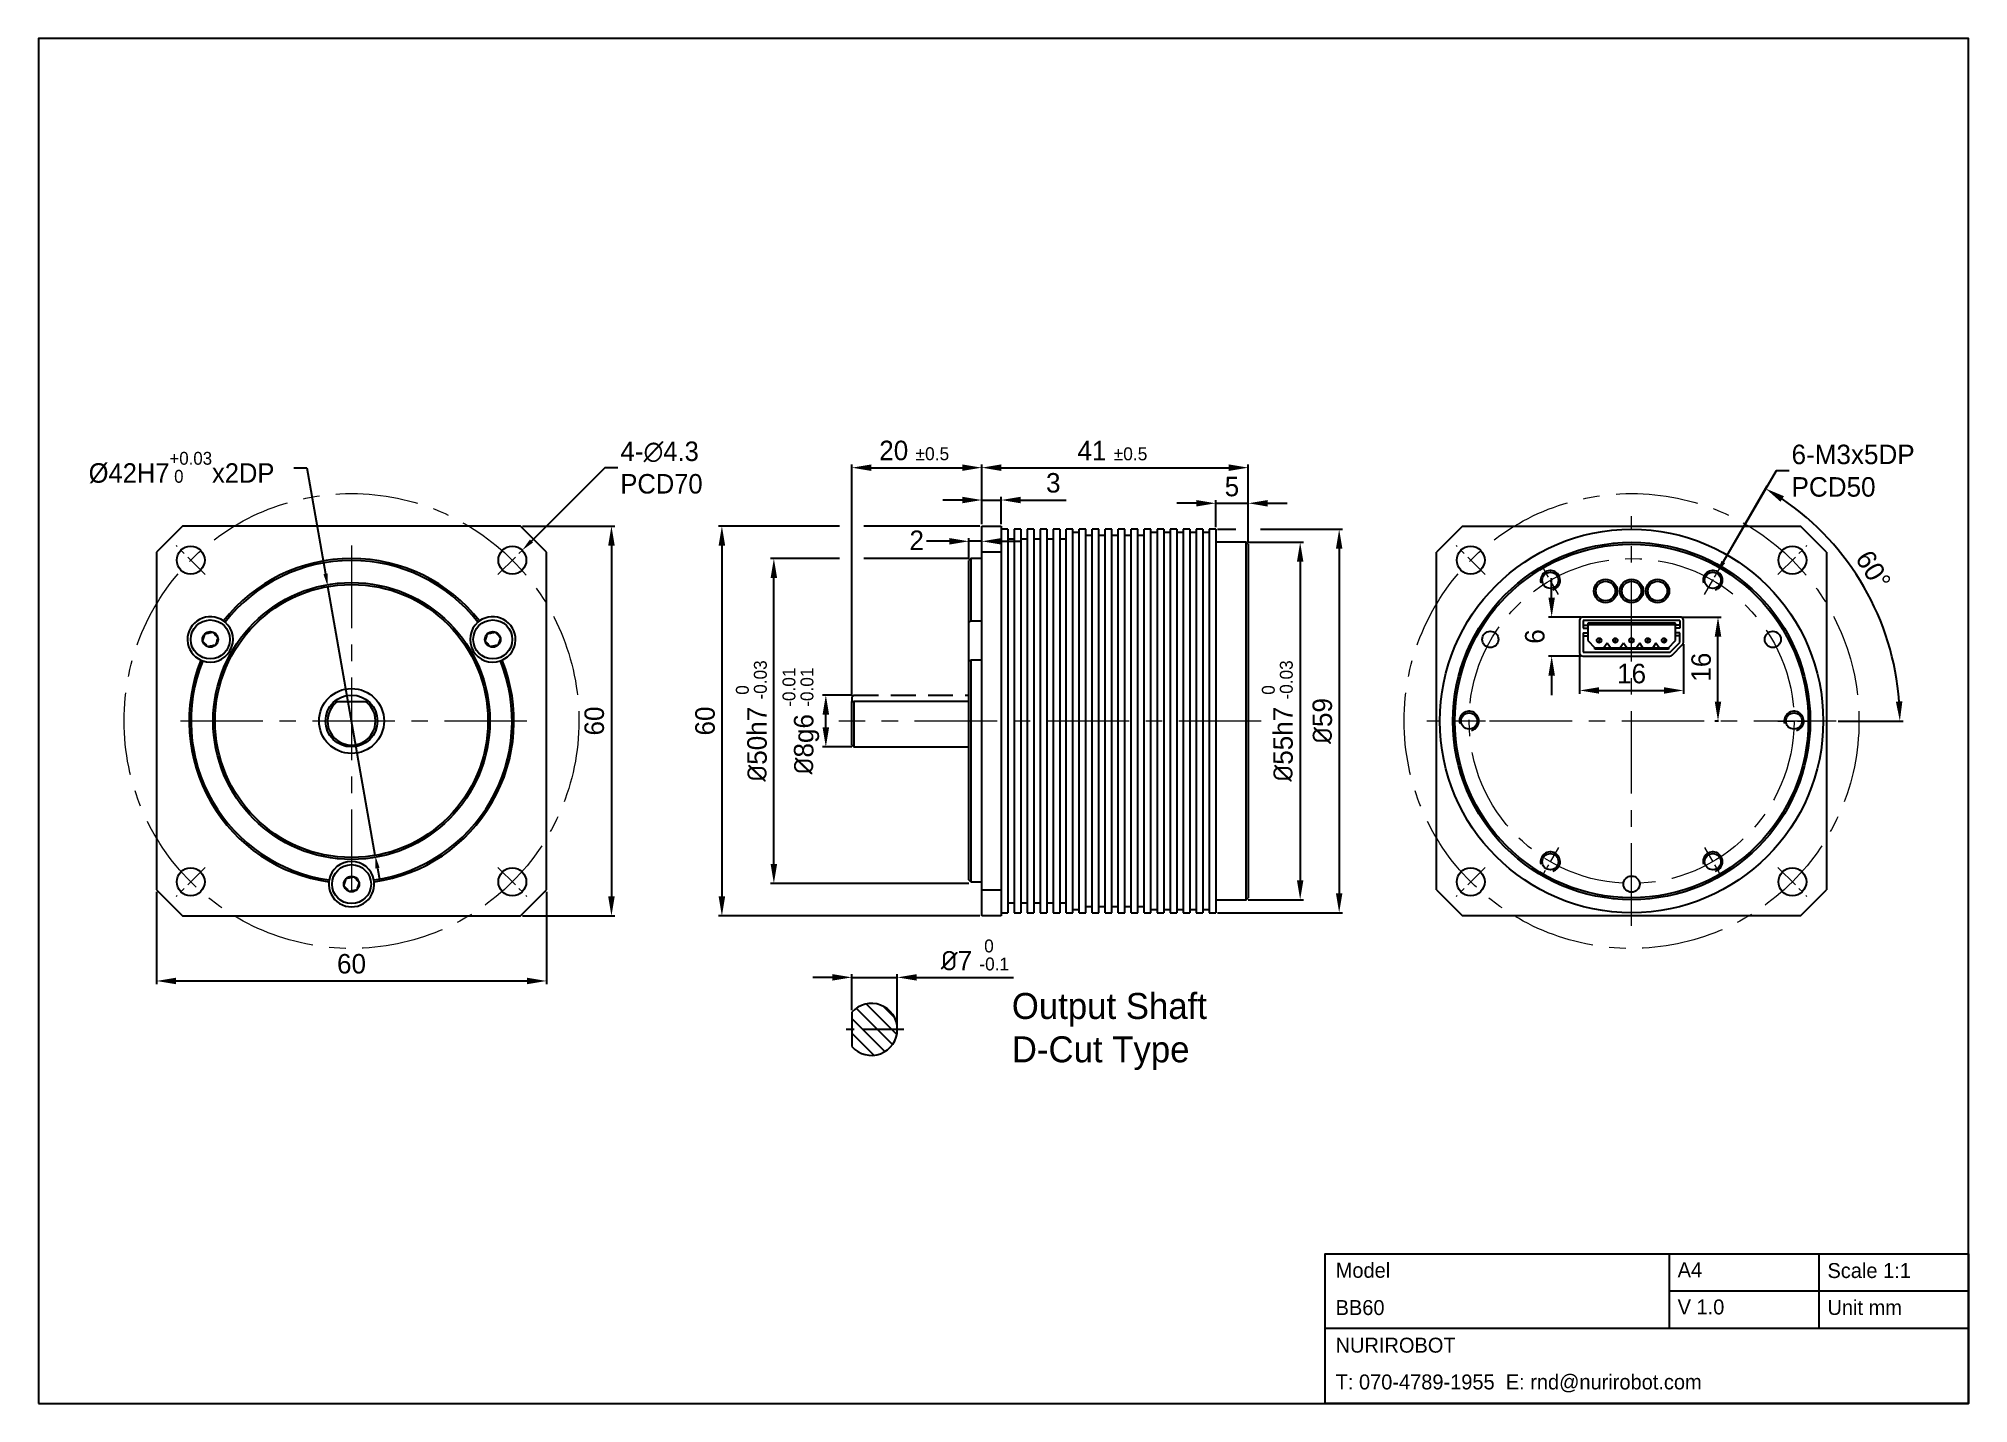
# Model space of a CAD drawing. Header units: millimetres. Extents: x 0 to 297, y 0 to 210.
import ezdxf

# ---------------------------------------------------------------- set-up
doc = ezdxf.new("R2010")
doc.units = ezdxf.units.MM
doc.header["$PDSIZE"] = -1
doc.linetypes.add('CENTERX2', pattern=[20.32, 12.7, -2.54, 2.54, -2.54])
doc.linetypes.add('HIDDEN', pattern=[1.905, 1.27, -0.635])
for name, color, linetype in [('은선', 2, 'HIDDEN'), ('중심선', 1, 'CENTERX2'), ('치수선', 3, 'Continuous')]:
    doc.layers.add(name, color=color, linetype=linetype)
doc.styles.add('누리로봇 문자스타일_20230829', font='GOTHIC.TTF')
doc.dimstyles.new('A4기본 치수스타일', dxfattribs={"dimtxt": 3, "dimasz": 3, "dimexe": 0.5, "dimexo": 0.3, "dimgap": 1, "dimtad": 1, "dimtoh": 1, "dimdec": 1, "dimzin": 12, "dimdsep": 46, "dimtxsty": '누리로봇 문자스타일_20230829', "dimcen": 0.09, "dimclrd": 3, "dimclre": 3, "dimclrt": 3, "dimadec": 0, "dimazin": 3, "dimtm": 1e-09, "dimtfac": 1, "dimtdec": 1, "dimtofl": 0, "dimtmove": 0, "dimatfit": 3, "dimfxl": 1, "dimfrac": 2, "dimarcsym": 0})
doc.dimstyles.new('A4지시선 치수스타일', dxfattribs={"dimtxt": 3, "dimasz": 3, "dimexe": 0.5, "dimexo": 0.3, "dimgap": 0.396875, "dimtad": 0, "dimtih": 1, "dimtoh": 1, "dimdec": 1, "dimzin": 12, "dimdsep": 46, "dimtxsty": '누리로봇 문자스타일_20230829', "dimcen": 0.09, "dimclrd": 3, "dimclre": 3, "dimclrt": 3, "dimadec": 0, "dimazin": 3, "dimtm": 1e-09, "dimtfac": 1, "dimtdec": 1, "dimtofl": 0, "dimtmove": 0, "dimatfit": 3, "dimfxl": 1, "dimfrac": 2, "dimarcsym": 0})

# ---------------------------------------------------------------- blocks, each defined once
blk = doc.blocks.new('_D_4')
at = {"layer": 'Defpoints', "color": 0}
for p in [(186.16, 143.98), (145.16, 135), (186.16, 132.2)]:
    blk.add_point(p, dxfattribs=at)
at = {"layer": '치수선', "color": 3, "lineweight": -2}
for p, q in [((145.16, 135.3), (145.16, 144.48)), ((148.16, 143.98), (183.16, 143.98)), ((186.16, 132.5), (186.16, 144.48))]:
    blk.add_line(p, q, dxfattribs=at)
at = {"layer": '치수선', "color": 3}
for points in [[(148.16, 144.48), (148.16, 143.48), (145.16, 143.98)], [(183.16, 144.48), (183.16, 143.48), (186.16, 143.98)]]:
    blk.add_solid(points, dxfattribs=at)
at = {"layer": '치수선', "color": 3, "insert": (165.26, 148.11), "char_height": 3, "attachment_point": 2, "style": '누리로봇 문자스타일_20230829'}
blk.add_mtext('41 {\\H0.66667x;%%P0.5}', dxfattribs=at)
blk = doc.blocks.new('_D_5')
at = {"layer": 'Defpoints', "color": 0}
for p in [(186.16, 138.5), (181.16, 134.5), (186.16, 132.2)]:
    blk.add_point(p, dxfattribs=at)
at = {"layer": '치수선', "color": 3, "lineweight": -2}
for p, q in [((178.16, 138.5), (175.16, 138.5)), ((181.16, 134.8), (181.16, 139)), ((181.16, 138.5), (186.16, 138.5)), ((186.16, 132.5), (186.16, 139)), ((189.16, 138.5), (192.16, 138.5))]:
    blk.add_line(p, q, dxfattribs=at)
at = {"layer": '치수선', "color": 3}
for points in [[(178.16, 139), (178.16, 138), (181.16, 138.5)], [(189.16, 139), (189.16, 138), (186.16, 138.5)]]:
    blk.add_solid(points, dxfattribs=at)
at = {"layer": '치수선', "color": 3, "insert": (183.66, 142.58), "char_height": 3, "attachment_point": 2, "style": '누리로봇 문자스타일_20230829'}
blk.add_mtext('5', dxfattribs=at)
blk = doc.blocks.new('_D_6')
at = {"layer": 'Defpoints', "color": 0}
for p in [(148.16, 139), (145.16, 135), (148.16, 135)]:
    blk.add_point(p, dxfattribs=at)
at = {"layer": '치수선', "color": 3, "lineweight": -2}
for p, q in [((142.16, 139), (139.16, 139)), ((145.16, 135.3), (145.16, 139.5)), ((145.16, 139), (148.16, 139)), ((148.16, 135.3), (148.16, 139.5)), ((151.16, 139), (158.17, 139))]:
    blk.add_line(p, q, dxfattribs=at)
at = {"layer": '치수선', "color": 3}
for points in [[(142.16, 139.5), (142.16, 138.5), (145.16, 139)], [(151.16, 139.5), (151.16, 138.5), (148.16, 139)]]:
    blk.add_solid(points, dxfattribs=at)
at = {"layer": '치수선', "color": 3, "insert": (156.16, 143.15), "char_height": 3, "attachment_point": 2, "style": '누리로봇 문자스타일_20230829'}
blk.add_mtext('3', dxfattribs=at)
blk = doc.blocks.new('_D_8')
at = {"layer": 'Defpoints', "color": 0}
for p in [(145.16, 143.98), (145.16, 135), (125.16, 108.7)]:
    blk.add_point(p, dxfattribs=at)
at = {"layer": '치수선', "color": 3, "lineweight": -2}
for p, q in [((125.16, 109), (125.16, 144.48)), ((128.16, 143.98), (142.16, 143.98)), ((145.16, 135.3), (145.16, 144.48))]:
    blk.add_line(p, q, dxfattribs=at)
at = {"layer": '치수선', "color": 3}
for points in [[(128.16, 144.48), (128.16, 143.48), (125.16, 143.98)], [(142.16, 144.48), (142.16, 143.48), (145.16, 143.98)]]:
    blk.add_solid(points, dxfattribs=at)
at = {"layer": '치수선', "color": 3, "insert": (134.76, 148.13), "char_height": 3, "attachment_point": 2, "style": '누리로봇 문자스타일_20230829'}
blk.add_mtext('20 {\\H0.66667x;%%P0.5}', dxfattribs=at)
blk = doc.blocks.new('_D_9')
at = {"layer": 'Defpoints', "color": 0}
for p in [(185.86, 132.5), (185.86, 77.5), (194.16, 77.5)]:
    blk.add_point(p, dxfattribs=at)
at = {"layer": '치수선', "color": 3, "lineweight": -2}
for p, q in [((186.16, 132.5), (194.66, 132.5)), ((194.16, 129.5), (194.16, 80.5)), ((186.16, 77.5), (194.66, 77.5))]:
    blk.add_line(p, q, dxfattribs=at)
at = {"layer": '치수선', "color": 3}
for points in [[(193.66, 129.5), (194.66, 129.5), (194.16, 132.5)], [(193.66, 80.5), (194.66, 80.5), (194.16, 77.5)]]:
    blk.add_solid(points, dxfattribs=at)
at = {"layer": '치수선', "color": 3, "insert": (188.26, 105), "char_height": 3, "attachment_point": 2, "rotation": 90, "style": '누리로봇 문자스타일_20230829'}
blk.add_mtext('{\\fISOCPEUR|b0|i0|c0|p34;%%C}55h7 {\\H0.66x;\\S 0^ -0.03;}', dxfattribs=at)
blk = doc.blocks.new('_D_10')
at = {"layer": 'Defpoints', "color": 0}
for p in [(18.16, 79), (78.16, 79), (78.16, 65)]:
    blk.add_point(p, dxfattribs=at)
at = {"layer": '치수선', "color": 3, "lineweight": -2}
for p, q in [((18.16, 78.7), (18.16, 64.5)), ((78.16, 78.7), (78.16, 64.5)), ((21.16, 65), (75.16, 65))]:
    blk.add_line(p, q, dxfattribs=at)
at = {"layer": '치수선', "color": 3}
for points in [[(21.16, 65.5), (21.16, 64.5), (18.16, 65)], [(75.16, 65.5), (75.16, 64.5), (78.16, 65)]]:
    blk.add_solid(points, dxfattribs=at)
at = {"layer": '치수선', "color": 3, "insert": (48.16, 69.15), "char_height": 3, "attachment_point": 2, "style": '누리로봇 문자스타일_20230829'}
blk.add_mtext('60', dxfattribs=at)
blk = doc.blocks.new('_D_11')
at = {"layer": 'Defpoints', "color": 0}
for p in [(74.16, 135), (74.16, 75), (88.16, 75)]:
    blk.add_point(p, dxfattribs=at)
at = {"layer": '치수선', "color": 3, "lineweight": -2}
for p, q in [((74.46, 135), (88.66, 135)), ((88.16, 132), (88.16, 78)), ((74.46, 75), (88.66, 75))]:
    blk.add_line(p, q, dxfattribs=at)
at = {"layer": '치수선', "color": 3}
for points in [[(87.66, 132), (88.66, 132), (88.16, 135)], [(87.66, 78), (88.66, 78), (88.16, 75)]]:
    blk.add_solid(points, dxfattribs=at)
at = {"layer": '치수선', "color": 3, "insert": (84.01, 105), "char_height": 3, "attachment_point": 2, "rotation": 90, "style": '누리로봇 문자스타일_20230829'}
blk.add_mtext('60', dxfattribs=at)
blk = doc.blocks.new('_D_13')
at = {"color": 3, "linetype": 'Continuous'}
for p, q in [((87.14, 143.98), (75.84, 132.68)), ((89.14, 143.98), (87.14, 143.98))]:
    blk.add_line(p, q, dxfattribs=at)
blk.add_solid([(75.61, 132.92), (76.08, 132.45), (74.43, 131.27)], dxfattribs=at)
at = {"layer": 'Defpoints', "color": 0, "linetype": 'Continuous'}
for p in [(74.43, 131.27), (71.39, 128.23)]:
    blk.add_point(p, dxfattribs=at)
at = {"color": 3, "linetype": 'Continuous', "insert": (89.54, 143.98), "char_height": 3, "attachment_point": 4, "style": '누리로봇 문자스타일_20230829'}
blk.add_mtext('4-{\\fPMingLiU|b0|i0|c129|p0;∅4.3\\PPCD70}', dxfattribs=at)
blk = doc.blocks.new('_NONE')
blk = doc.blocks.new('*U23')
at = {"color": 1, "linetype": 'CENTERX2', "lineweight": 18, "ltscale": 0.3}
blk.add_line((-2.23, -2.23), (2.23, 2.23), dxfattribs=at)
blk = doc.blocks.new('*U24')
at = {"color": 0, "linetype": 'ByBlock', "lineweight": -2}
for p, rotation in [((112.56, 246.95), 90), ((112.56, 197.45), 180), ((162.06, 197.45), 270)]:
    blk.add_blockref('*U23', p, dxfattribs=dict(at, rotation=rotation))
blk.add_blockref('*U23', (162.06, 246.95), dxfattribs=at)
blk = doc.blocks.new('*D25')
at = {"layer": 'Defpoints', "color": 0}
for p in [(113.16, 130), (143.46, 130), (143.46, 80)]:
    blk.add_point(p, dxfattribs=at)
at = {"layer": '치수선', "color": 3, "lineweight": -2}
for p, q in [((123.28, 130), (112.66, 130)), ((143.16, 130), (127.03, 130)), ((113.16, 83), (113.16, 127)), ((143.16, 80), (112.66, 80))]:
    blk.add_line(p, q, dxfattribs=at)
at = {"layer": '치수선', "color": 3}
for points in [[(112.66, 127), (113.66, 127), (113.16, 130)], [(112.66, 83), (113.66, 83), (113.16, 80)]]:
    blk.add_solid(points, dxfattribs=at)
at = {"layer": '치수선', "color": 3, "insert": (109.71, 105), "char_height": 3, "attachment_point": 5, "rotation": 90, "style": '누리로봇 문자스타일_20230829'}
blk.add_mtext('{\\fISOCPEUR|b0|i0|c0|p34;%%C}50h7 {\\H0.66x;\\S 0^ -0.03;}', dxfattribs=at)
blk = doc.blocks.new('*D26')
at = {"layer": 'Defpoints', "color": 0}
for p in [(121.16, 109), (125.46, 109), (125.46, 101)]:
    blk.add_point(p, dxfattribs=at)
at = {"layer": '치수선', "color": 3, "lineweight": -2}
for p, q in [((125.16, 109), (120.66, 109)), ((121.16, 104), (121.16, 106)), ((125.16, 101), (120.66, 101))]:
    blk.add_line(p, q, dxfattribs=at)
at = {"layer": '치수선', "color": 3}
for points in [[(120.66, 106), (121.66, 106), (121.16, 109)], [(120.66, 104), (121.66, 104), (121.16, 101)]]:
    blk.add_solid(points, dxfattribs=at)
at = {"layer": '치수선', "color": 3, "insert": (117.32, 105), "char_height": 3, "attachment_point": 5, "rotation": 90, "style": '누리로봇 문자스타일_20230829'}
blk.add_mtext('{\\fISOCPEUR|b0|i0|c0|p34;%%C}8g6 {\\H0.66x;\\S-0.01^ -0.01;}', dxfattribs=at)
blk = doc.blocks.new('*D27')
at = {"layer": 'Defpoints', "color": 0}
for p in [(125.16, 65.55), (125.16, 60.2), (132.16, 57.55)]:
    blk.add_point(p, dxfattribs=at)
at = {"layer": '치수선', "color": 3, "lineweight": -2}
for p, q in [((122.16, 65.55), (119.16, 65.55)), ((125.16, 60.5), (125.16, 66.05)), ((125.16, 65.55), (132.16, 65.55)), ((132.16, 57.85), (132.16, 66.05)), ((135.16, 65.55), (150.05, 65.55))]:
    blk.add_line(p, q, dxfattribs=at)
at = {"layer": '치수선', "color": 3}
for points in [[(122.16, 66.05), (122.16, 65.05), (125.16, 65.55)], [(135.16, 66.05), (135.16, 65.05), (132.16, 65.55)]]:
    blk.add_solid(points, dxfattribs=at)
at = {"layer": '치수선', "color": 3, "insert": (144.1, 69), "char_height": 3, "attachment_point": 5, "style": '누리로봇 문자스타일_20230829'}
blk.add_mtext('{\\fISOCPEUR|b0|i0|c0|p34;%%C}7 {\\H0.66x;\\S 0^ -0.1;}', dxfattribs=at)
blk = doc.blocks.new('*D30')
at = {"layer": 'Defpoints', "color": 0}
for p in [(252.66, 121), (258.46, 121), (258.86, 105)]:
    blk.add_point(p, dxfattribs=at)
at = {"layer": '치수선', "color": 3, "lineweight": -2}
for p, q in [((252.96, 121), (258.96, 121)), ((258.46, 108), (258.46, 118)), ((258.56, 105), (257.96, 105))]:
    blk.add_line(p, q, dxfattribs=at)
at = {"layer": '치수선', "color": 3}
for points in [[(257.96, 118), (258.96, 118), (258.46, 121)], [(257.96, 108), (258.96, 108), (258.46, 105)]]:
    blk.add_solid(points, dxfattribs=at)
at = {"layer": '치수선', "color": 3, "insert": (255.88, 113.28), "char_height": 3, "attachment_point": 5, "rotation": 90, "style": '누리로봇 문자스타일_20230829'}
blk.add_mtext('16', dxfattribs=at)
blk = doc.blocks.new('*D31')
at = {"layer": 'Defpoints', "color": 0}
for p in [(237.66, 121), (232.86, 115), (237.66, 115)]:
    blk.add_point(p, dxfattribs=at)
at = {"layer": '치수선', "color": 3, "lineweight": -2}
for p, q in [((232.86, 124), (232.86, 127)), ((237.36, 121), (232.36, 121)), ((237.36, 115), (232.36, 115)), ((232.86, 112), (232.86, 109))]:
    blk.add_line(p, q, dxfattribs=at)
at = {"layer": '치수선', "color": 3}
for points in [[(232.36, 124), (233.36, 124), (232.86, 121)], [(232.36, 112), (233.36, 112), (232.86, 115)]]:
    blk.add_solid(points, dxfattribs=at)
at = {"layer": '치수선', "color": 3, "insert": (230.28, 118), "char_height": 3, "attachment_point": 5, "rotation": 90, "style": '누리로봇 문자스타일_20230829'}
blk.add_mtext('6', dxfattribs=at)
blk = doc.blocks.new('*D32')
at = {"layer": 'Defpoints', "color": 0}
for p in [(253.16, 117.11), (237.16, 115.5), (253.16, 109.7)]:
    blk.add_point(p, dxfattribs=at)
at = {"layer": '치수선', "color": 3, "lineweight": -2}
for p, q in [((253.16, 116.81), (253.16, 109.2)), ((237.16, 115.2), (237.16, 109.2)), ((240.16, 109.7), (250.16, 109.7))]:
    blk.add_line(p, q, dxfattribs=at)
at = {"layer": '치수선', "color": 3}
for points in [[(240.16, 110.2), (240.16, 109.2), (237.16, 109.7)], [(250.16, 110.2), (250.16, 109.2), (253.16, 109.7)]]:
    blk.add_solid(points, dxfattribs=at)
at = {"layer": '치수선', "color": 3, "insert": (245.16, 112.28), "char_height": 3, "attachment_point": 5, "style": '누리로봇 문자스타일_20230829'}
blk.add_mtext('16', dxfattribs=at)
blk = doc.blocks.new('*D28')
at = {"color": 3, "ltscale": 0.5}
for p, q in [((259.06, 129.08), (266.05, 141.19)), ((276.96, 105), (286.95, 105))]:
    blk.add_line(p, q, dxfattribs=at)
blk.add_arc((245.16, 105), 41.29, 4.164, 55.836, dxfattribs=at)
for points in [[(268.08, 138.74), (268.61, 139.59), (265.8, 140.76)], [(286.84, 108.02), (285.84, 107.98), (286.45, 105)]]:
    blk.add_solid(points, dxfattribs=at)
at = {"layer": 'Defpoints', "color": 0, "ltscale": 0.5}
for p in [(258.91, 128.82), (256.41, 124.49), (283.96, 119.12), (213.66, 105), (276.66, 105)]:
    blk.add_point(p, dxfattribs=at)
at = {"color": 3, "ltscale": 0.5, "insert": (282.36, 128.23), "char_height": 3, "attachment_point": 5, "rotation": 301.9823, "style": '누리로봇 문자스타일_20230829'}
blk.add_mtext('60°', dxfattribs=at)
blk = doc.blocks.new('*D29')
at = {"color": 3, "linetype": 'Continuous', "lineweight": -2}
for p, q in [((267.39, 143.5), (259.28, 129.47)), ((269.39, 143.5), (267.39, 143.5)), ((257.57, 126.65), (257.75, 126.65)), ((257.66, 126.56), (257.66, 126.74))]:
    blk.add_line(p, q, dxfattribs=at)
at = {"color": 3, "linetype": 'Continuous'}
blk.add_solid([(258.99, 129.63), (259.57, 129.3), (258.28, 127.73)], dxfattribs=at)
at = {"layer": 'Defpoints', "color": 0, "linetype": 'Continuous'}
for p in [(258.28, 127.73), (257.03, 125.57)]:
    blk.add_point(p, dxfattribs=at)
at = {"color": 3, "linetype": 'Continuous', "lineweight": 18, "insert": (269.78, 143.5), "char_height": 3, "attachment_point": 4, "style": '누리로봇 문자스타일_20230829'}
blk.add_mtext('6-M3x5DP\\PPCD50', dxfattribs=at)
blk = doc.blocks.new('*U33')
at = {"color": 1, "linetype": 'CENTERX2', "lineweight": 18, "ltscale": 0.2}
blk.add_line((-2.5, 0), (2.5, 0), dxfattribs=at)
blk = doc.blocks.new('*U34')
at = {"color": 0, "linetype": 'ByBlock', "lineweight": -2}
for p, rotation in [((235.99, 139.54), 120), ((260.99, 139.54), 60.00000000000001), ((223.49, 117.89), 180), ((235.99, 96.24), 240), ((260.99, 96.24), 300)]:
    blk.add_blockref('*U33', p, dxfattribs=dict(at, rotation=rotation))
blk.add_blockref('*U33', (273.49, 117.89), dxfattribs=at)
blk = doc.blocks.new('*U35')
at = {"color": 1, "linetype": 'CENTERX2', "lineweight": 18, "ltscale": 0.3}
blk.add_line((-2.23, -2.23), (2.23, 2.23), dxfattribs=at)
blk = doc.blocks.new('*U36')
at = {"color": 0, "linetype": 'ByBlock', "lineweight": -2}
for p, rotation in [((112.56, 246.95), 90), ((112.56, 197.45), 180), ((162.06, 197.45), 270)]:
    blk.add_blockref('*U35', p, dxfattribs=dict(at, rotation=rotation))
blk.add_blockref('*U35', (162.06, 246.95), dxfattribs=at)
blk = doc.blocks.new('*D37')
at = {"layer": 'Defpoints', "color": 0}
for p in [(181.16, 134.5), (181.16, 75.5), (200.16, 75.5)]:
    blk.add_point(p, dxfattribs=at)
at = {"layer": '치수선', "color": 3, "lineweight": -2}
for p, q in [((181.46, 134.5), (184.28, 134.5)), ((188.03, 134.5), (200.66, 134.5)), ((200.16, 131.5), (200.16, 78.5)), ((181.46, 75.5), (200.66, 75.5))]:
    blk.add_line(p, q, dxfattribs=at)
at = {"layer": '치수선', "color": 3}
for points in [[(199.66, 131.5), (200.66, 131.5), (200.16, 134.5)], [(199.66, 78.5), (200.66, 78.5), (200.16, 75.5)]]:
    blk.add_solid(points, dxfattribs=at)
at = {"layer": '치수선', "color": 3, "insert": (197.58, 105), "char_height": 3, "attachment_point": 5, "rotation": 90, "style": '누리로봇 문자스타일_20230829'}
blk.add_mtext('{\\fISOCPEUR|b0|i0|c0|p34;%%C}59', dxfattribs=at)
blk = doc.blocks.new('*D38')
at = {"layer": 'Defpoints', "color": 0}
for p in [(145.16, 135), (105.16, 75), (145.16, 75)]:
    blk.add_point(p, dxfattribs=at)
at = {"layer": '치수선', "color": 3, "lineweight": -2}
for p, q in [((123.28, 135), (104.66, 135)), ((144.86, 135), (127.03, 135)), ((105.16, 132), (105.16, 78)), ((144.86, 75), (104.66, 75))]:
    blk.add_line(p, q, dxfattribs=at)
at = {"layer": '치수선', "color": 3}
for points in [[(104.66, 132), (105.66, 132), (105.16, 135)], [(104.66, 78), (105.66, 78), (105.16, 75)]]:
    blk.add_solid(points, dxfattribs=at)
at = {"layer": '치수선', "color": 3, "insert": (102.58, 105), "char_height": 3, "attachment_point": 5, "rotation": 90, "style": '누리로봇 문자스타일_20230829'}
blk.add_mtext('60', dxfattribs=at)
blk = doc.blocks.new('*D39')
at = {"color": 3, "linetype": 'Continuous', "lineweight": -2}
for p, q in [((39.28, 143.98), (41.28, 143.98)), ((41.28, 143.98), (44.16, 127.65)), ((51.8, 84.32), (44.51, 125.68)), ((52.15, 82.35), (52.5, 80.38))]:
    blk.add_line(p, q, dxfattribs=at)
at = {"color": 3, "linetype": 'Continuous'}
for points in [[(44.49, 127.71), (43.84, 127.59), (44.51, 125.68)], [(52.48, 82.41), (51.82, 82.29), (51.8, 84.32)]]:
    blk.add_solid(points, dxfattribs=at)
at = {"layer": 'Defpoints', "color": 0, "linetype": 'Continuous'}
for p in [(44.51, 125.68), (51.8, 84.32)]:
    blk.add_point(p, dxfattribs=at)
at = {"color": 3, "linetype": 'Continuous', "lineweight": 18, "insert": (22, 143.98), "char_height": 3, "attachment_point": 5, "style": '누리로봇 문자스타일_20230829'}
blk.add_mtext('{\\fPMingLiU|b0|i0|c129|p0;%%C42H7\\H0.66x;\\S+0.03^  0;\\H1.51515x;x\\H1x;2DP}', dxfattribs=at)

msp = doc.modelspace()

# ---------------------------------------------------------------- hatches: boundary and pattern name
at = {"ltscale": 0.5}
h = msp.add_hatch(dxfattribs=at)
h.set_pattern_fill('ANSI31', color=256, scale=0.5, angle=90)
h.set_pattern_definition([(135, (181.4455, -55.4511), (-1.122532, -1.122532), [])])
h.paths.add_polyline_path([(125.16, 57.55), (125.16, 54.91, 0.21525), (128.16, 53.55), (128.16, 57.55)])
h.paths.add_polyline_path([(125.16, 60.2), (125.16, 57.55), (128.16, 57.55), (128.16, 61.55, 0.21525)])
h.paths.add_polyline_path([(128.16, 61.55), (128.16, 57.55), (132.16, 57.55, 0.414214)])
h.paths.add_polyline_path([(128.16, 57.55), (128.16, 53.55, 0.414214), (132.16, 57.55)])

# ---------------------------------------------------------------- linework, layer by layer
at = {"color": 7, "linetype": 'Continuous', "lineweight": 25}
for p, q in [((22.16, 135), (18.16, 131)), ((74.16, 135), (22.16, 135)), ((78.16, 131), (74.16, 135)), ((145.16, 135), (148.16, 135)), ((145.16, 75), (145.16, 135)), ((148.16, 135), (148.16, 75)), ((149.16, 134.5), (148.16, 134.5)), ((149.16, 134.5), (149.16, 75.5)), ((151.16, 134.5), (150.16, 134.5)), ((150.16, 134.5), (150.16, 75.5)), ((151.16, 134.5), (151.16, 75.5)), ((153.16, 134.5), (152.16, 134.5)), ((152.16, 134.5), (152.16, 75.5)), ((153.16, 134.5), (153.16, 75.5)), ((155.16, 134.5), (154.16, 134.5)), ((154.16, 134.5), (154.16, 75.5)), ((155.16, 134.5), (155.16, 75.5)), ((157.16, 134.5), (156.16, 134.5)), ((156.16, 134.5), (156.16, 75.5)), ((157.16, 134.5), (157.16, 75.5)), ((159.16, 134.5), (158.16, 134.5)), ((158.16, 75.5), (158.16, 134.5)), ((159.16, 75.5), (159.16, 134.5)), ((160.16, 134), (159.16, 134)), ((161.16, 134.5), (160.16, 134.5)), ((160.16, 75.5), (160.16, 134.5)), ((161.16, 75.5), (161.16, 134.5)), ((163.16, 134.5), (162.16, 134.5)), ((162.16, 75.5), (162.16, 134.5)), ((163.16, 75.5), (163.16, 134.5)), ((165.16, 134.5), (164.16, 134.5)), ((164.16, 75.5), (164.16, 134.5)), ((165.16, 75.5), (165.16, 134.5)), ((167.16, 134.5), (166.16, 134.5)), ((166.16, 75.5), (166.16, 134.5)), ((167.16, 75.5), (167.16, 134.5)), ((169.16, 134.5), (168.16, 134.5)), ((168.16, 75.5), (168.16, 134.5)), ((169.16, 75.5), (169.16, 134.5)), ((171.16, 134.5), (170.16, 134.5)), ((170.16, 75.5), (170.16, 134.5)), ((171.16, 75.5), (171.16, 134.5)), ((172.16, 134), (171.16, 134)), ((173.16, 134.5), (172.16, 134.5)), ((172.16, 134.5), (172.16, 75.5)), ((173.16, 134.5), (173.16, 75.5)), ((174.16, 134), (173.16, 134)), ((175.16, 134.5), (174.16, 134.5)), ((174.16, 134.5), (174.16, 75.5)), ((175.16, 134.5), (175.16, 75.5)), ((176.16, 134), (175.16, 134)), ((177.16, 134.5), (176.16, 134.5)), ((176.16, 134.5), (176.16, 75.5)), ((177.16, 134.5), (177.16, 75.5)), ((178.16, 134), (177.16, 134)), ((179.16, 134.5), (178.16, 134.5)), ((178.16, 134.5), (178.16, 75.5)), ((179.16, 134.5), (179.16, 75.5)), ((180.16, 134), (179.16, 134)), ((181.16, 134.5), (180.16, 134.5)), ((180.16, 134.5), (180.16, 75.5)), ((181.16, 134.5), (181.16, 75.5)), ((219.16, 135), (215.16, 131)), ((219.16, 135), (271.16, 135)), ((275.16, 131), (271.16, 135)), ((18.16, 131), (18.16, 79)), ((78.16, 79), (78.16, 131)), ((148.16, 131), (145.16, 131)), ((150.16, 133), (149.16, 133)), ((152.16, 133), (151.16, 133)), ((154.16, 133), (153.16, 133)), ((156.16, 133), (155.16, 133)), ((158.16, 133), (157.16, 133)), ((162.16, 133.55), (161.16, 133.55)), ((164.16, 133.55), (163.16, 133.55)), ((166.16, 133.55), (165.16, 133.55)), ((168.16, 133.55), (167.16, 133.55)), ((170.16, 133.55), (169.16, 133.55)), ((185.86, 132.5), (181.16, 132.5)), ((186.16, 132.2), (185.86, 132.5)), ((185.86, 77.5), (185.86, 132.5)), ((186.16, 132.2), (186.16, 77.8)), ((215.16, 79), (215.16, 131)), ((275.16, 131), (275.16, 79)), ((143.46, 130), (143.16, 129.7)), ((143.16, 80.54), (143.16, 129.7)), ((145.16, 130), (143.46, 130)), ((143.46, 130), (143.46, 120.39)), ((28.7, 120.21), (28.46, 120.39)), ((67.86, 120.39), (67.62, 120.21)), ((143.46, 120.39), (143.16, 120.21)), ((143.46, 120.39), (145.16, 120.39)), ((237.16, 120.5), (237.16, 115.5)), ((252.66, 121), (237.66, 121)), ((237.71, 120.48), (237.71, 119.29)), ((252.61, 120.48), (237.71, 120.48)), ((237.71, 119.76), (238.41, 119.76)), ((237.71, 119.29), (238.41, 119.29)), ((238.41, 120.03), (238.41, 117.37)), ((251.91, 120.03), (238.41, 120.03)), ((251.91, 119.78), (238.41, 119.78)), ((251.91, 117.37), (251.91, 120.03)), ((252.61, 119.76), (251.91, 119.76)), ((252.61, 119.29), (251.91, 119.29)), ((252.61, 120.48), (252.61, 119.29)), ((253.16, 117.11), (253.16, 120.5)), ((237.71, 118.59), (237.71, 115.58)), ((237.71, 118.59), (238.41, 118.59)), ((237.71, 118.11), (238.41, 118.11)), ((238.41, 117.37), (239.5, 116.28)), ((239.5, 116.28), (250.82, 116.28)), ((239.5, 116.03), (239.5, 116.28)), ((250.82, 116.03), (239.5, 116.03)), ((240.16, 117.75), (240.16, 117.4)), ((240.16, 117.05), (240.16, 117.4)), ((241.41, 116.98), (240.91, 116.28)), ((241.91, 116.28), (241.41, 116.98)), ((242.66, 117.75), (242.66, 117.4)), ((242.66, 117.05), (242.66, 117.4)), ((243.91, 116.98), (243.41, 116.28)), ((244.41, 116.28), (243.91, 116.98)), ((245.16, 117.75), (245.16, 117.4)), ((245.16, 117.05), (245.16, 117.4)), ((246.41, 116.98), (245.91, 116.28)), ((246.91, 116.28), (246.41, 116.98)), ((247.66, 117.75), (247.66, 117.4)), ((247.66, 117.05), (247.66, 117.4)), ((248.91, 116.98), (248.41, 116.28)), ((249.41, 116.28), (248.91, 116.98)), ((250.16, 117.75), (250.16, 117.4)), ((250.16, 117.05), (250.16, 117.4)), ((250.82, 116.28), (251.91, 117.37)), ((250.82, 116.28), (250.82, 116.03)), ((251.11, 115.58), (252.61, 117.08)), ((251.4, 115.15), (253.01, 116.75)), ((252.61, 118.59), (251.91, 118.59)), ((252.61, 118.11), (251.91, 118.11)), ((252.61, 117.08), (252.61, 118.59)), ((24.98, 114.36), (25.26, 114.25)), ((71.06, 114.25), (71.34, 114.36)), ((143.16, 114.25), (143.46, 114.36)), ((143.46, 114.36), (143.46, 80.24)), ((145.16, 114.36), (143.46, 114.36)), ((237.66, 115), (251.05, 115)), ((237.71, 115.58), (251.11, 115.58)), ((45.51, 108), (50.32, 108)), ((125.16, 101.3), (125.16, 108)), ((143.16, 108), (125.46, 108)), ((125.46, 108), (125.46, 101)), ((125.16, 101.3), (125.46, 101)), ((125.46, 101), (143.16, 101)), ((44.72, 80.54), (44.68, 80.24)), ((51.64, 80.24), (51.6, 80.54)), ((143.46, 80.24), (143.16, 80.54)), ((143.46, 80.24), (145.16, 80.24)), ((18.16, 79), (22.16, 75)), ((74.16, 75), (78.16, 79)), ((145.16, 79), (148.16, 79)), ((181.16, 77.5), (185.86, 77.5)), ((185.86, 77.5), (186.16, 77.8)), ((215.16, 79), (219.16, 75)), ((271.16, 75), (275.16, 79)), ((22.16, 75), (74.16, 75)), ((148.16, 75), (145.16, 75)), ((148.16, 75.5), (149.16, 75.5)), ((149.16, 77), (150.16, 77)), ((150.16, 75.5), (151.16, 75.5)), ((151.16, 77), (152.16, 77)), ((152.16, 75.5), (153.16, 75.5)), ((153.16, 77), (154.16, 77)), ((154.16, 75.5), (155.16, 75.5)), ((155.16, 77), (156.16, 77)), ((156.16, 75.5), (157.16, 75.5)), ((157.16, 77), (158.16, 77)), ((158.16, 75.5), (159.16, 75.5)), ((159.16, 76), (160.16, 76)), ((160.16, 75.5), (161.16, 75.5)), ((161.16, 76.45), (162.16, 76.45)), ((162.16, 75.5), (163.16, 75.5)), ((163.16, 76.45), (164.16, 76.45)), ((164.16, 75.5), (165.16, 75.5)), ((165.16, 76.45), (166.16, 76.45)), ((166.16, 75.5), (167.16, 75.5)), ((167.16, 76.45), (168.16, 76.45)), ((168.16, 75.5), (169.16, 75.5)), ((169.16, 76.45), (170.16, 76.45)), ((170.16, 75.5), (171.16, 75.5)), ((171.16, 76), (172.16, 76)), ((172.16, 75.5), (173.16, 75.5)), ((173.16, 76), (174.16, 76)), ((174.16, 75.5), (175.16, 75.5)), ((175.16, 76), (176.16, 76)), ((176.16, 75.5), (177.16, 75.5)), ((177.16, 76), (178.16, 76)), ((178.16, 75.5), (179.16, 75.5)), ((179.16, 76), (180.16, 76)), ((180.16, 75.5), (181.16, 75.5)), ((271.16, 75), (219.16, 75))]:
    msp.add_line(p, q, dxfattribs=at)
at = {"color": 1, "linetype": 'CENTERX2', "lineweight": 18}
for p, q in [((245.16, 73.5), (245.16, 136.5)), ((48.16, 132), (48.16, 78)), ((75.16, 105), (21.16, 105)), ((188.16, 105), (123.16, 105)), ((276.66, 105), (213.66, 105))]:
    msp.add_line(p, q, dxfattribs=at)
at = {"ltscale": 0.5}
msp.add_line((125.16, 60.2), (125.16, 54.91), dxfattribs=at)
at = {"lineweight": -3}
msp.add_line((250.97, 23.02), (250.97, 11.58), dxfattribs=at)
at = {"lineweight": -3, "ltscale": 3}
for p, q in [((273.98, 23.02), (273.98, 11.58)), ((250.97, 17.34), (297, 17.34)), ((198, 11.58), (297, 11.58))]:
    msp.add_line(p, q, dxfattribs=at)
msp.add_lwpolyline([(0, 0), (297, 0), (297, 210), (0, 210)], close=True)
msp.add_lwpolyline([(198, 0), (198, 23.02), (297, 23.02), (297, 0)], close=True, dxfattribs=at)
at = {"color": 1, "linetype": 'CENTERX2', "lineweight": 18}
for centre, radius in [((48.16, 105), 35), ((245.16, 105), 35), ((245.16, 105), 25)]:
    msp.add_circle(centre, radius, dxfattribs=at)
at = {"color": 7, "linetype": 'Continuous', "lineweight": 25}
for centre, radius in [((245.16, 105), 29.5), ((23.41, 129.75), 2.15), ((72.91, 129.75), 2.15), ((245.16, 105), 27.5), ((245.16, 105), 27.2), ((220.41, 129.75), 2.15), ((269.91, 129.75), 2.15), ((232.66, 126.65), 1.25), ((257.66, 126.65), 1.25), ((48.16, 105), 21.3), ((48.16, 105), 21), ((241.16, 125), 1.8), ((241.16, 125), 1.5), ((245.16, 125), 1.8), ((245.16, 125), 1.5), ((249.16, 125), 1.8), ((249.16, 125), 1.5), ((26.42, 117.55), 3), ((69.9, 117.55), 3), ((223.42, 117.55), 1.25), ((266.9, 117.55), 1.25), ((26.42, 117.55), 1.2), ((69.9, 117.55), 1.2), ((240.16, 117.4), 0.35), ((240.16, 117.4), 0.005), ((242.66, 117.4), 0.35), ((242.66, 117.4), 0.005), ((245.16, 117.4), 0.35), ((245.16, 117.4), 0.005), ((247.66, 117.4), 0.35), ((247.66, 117.4), 0.005), ((250.16, 117.4), 0.35), ((250.16, 117.4), 0.005), ((48.16, 105), 5), ((48.16, 105), 4), ((220.16, 105), 1.25), ((270.16, 105), 1.25), ((232.66, 83.35), 1.25), ((257.66, 83.35), 1.25), ((23.41, 80.25), 2.15), ((48.16, 79.9), 3), ((48.16, 79.9), 1.2), ((72.91, 80.25), 2.15), ((220.41, 80.25), 2.15), ((245.16, 79.9), 1.25), ((269.91, 80.25), 2.15)]:
    msp.add_circle(centre, radius, dxfattribs=at)
for centre, radius, start, end in [((48.16, 105), 25, 38.0087, 141.9913), ((48.16, 105), 24.7, 38.0076, 141.9924), ((26.42, 117.55), 3.5, 54.3624, 245.6376), ((26.42, 117.55), 3.5, 250.5502, 49.4498), ((69.9, 117.55), 3.5, 130.5502, 289.4498), ((69.9, 117.55), 3.5, 294.3624, 125.6376), ((237.66, 120.5), 0.5, 90, 180), ((252.66, 120.5), 0.5, 0, 90), ((252.66, 117.11), 0.5, 315, 0), ((48.16, 105), 25, 158.0087, 261.9913), ((48.16, 105), 24.7, 158.0076, 261.9924), ((48.16, 105), 24.7, 278.0076, 21.9924), ((48.16, 105), 25, 278.0087, 21.9913), ((237.66, 115.5), 0.5, 180, 270), ((251.05, 115.5), 0.5, 270, 315), ((48.16, 105), 3.7, 125.8248, 54.1752), ((48.16, 79.9), 3.5, 10.5502, 169.4498), ((48.16, 79.9), 3.5, 174.3624, 5.6376)]:
    msp.add_arc(centre, radius, start, end, dxfattribs=at)
for centre in [(232.66, 126.65), (257.66, 126.65), (220.16, 105), (270.16, 105), (232.66, 83.35), (257.66, 83.35)]:
    msp.add_arc(centre, 1.5, 284.9214, 194.9688)
at = {"ltscale": 0.5}
msp.add_arc((128.16, 57.55), 4, 221.4096, 138.5904, dxfattribs=at)
at = {"color": 7, "linetype": 'Continuous', "lineweight": 25}
for points, knots in [([(25.25, 117.29), (25.29, 117.43), (25.4, 117.76), (25.52, 118.15), (25.6, 118.39), (25.61, 118.44)], [0, 0, 0, 0, 0.366242, 0.871081, 1, 1, 1, 1]), ([(26.06, 116.41), (25.91, 116.56), (25.64, 116.86), (25.37, 117.16), (25.25, 117.29)], [0, 0, 0, 0, 0.5346, 1, 1, 1, 1]), ([(25.61, 118.44), (25.82, 118.48), (26.21, 118.57), (26.6, 118.65), (26.79, 118.69)], [0, 0, 0, 0, 0.5346, 1, 1, 1, 1]), ([(27.23, 116.66), (27.02, 116.62), (26.63, 116.53), (26.24, 116.45), (26.06, 116.41)], [0, 0, 0, 0, 0.5346, 1, 1, 1, 1]), ([(26.79, 118.69), (26.93, 118.54), (27.2, 118.24), (27.47, 117.94), (27.59, 117.81)], [0, 0, 0, 0, 0.5346, 1, 1, 1, 1]), ([(27.59, 117.81), (27.58, 117.76), (27.5, 117.52), (27.38, 117.13), (27.27, 116.8), (27.23, 116.66)], [0, 0, 0, 0, 0.12892, 0.633758, 1, 1, 1, 1]), ([(68.72, 117.29), (68.79, 117.5), (68.91, 117.88), (69.03, 118.26), (69.09, 118.44)], [0, 0, 0, 0, 0.534601, 1, 1, 1, 1]), ([(69.53, 116.41), (69.5, 116.44), (69.33, 116.63), (69.05, 116.93), (68.82, 117.19), (68.72, 117.29)], [0, 0, 0, 0, 0.12892, 0.633758, 1, 1, 1, 1]), ([(69.09, 118.44), (69.3, 118.48), (69.69, 118.57), (70.08, 118.65), (70.26, 118.69)], [0, 0, 0, 0, 0.5346, 1, 1, 1, 1]), ([(70.7, 116.66), (70.49, 116.62), (70.1, 116.53), (69.71, 116.45), (69.53, 116.41)], [0, 0, 0, 0, 0.5346, 1, 1, 1, 1]), ([(70.26, 118.69), (70.36, 118.59), (70.59, 118.33), (70.87, 118.03), (71.03, 117.84), (71.07, 117.81)], [0, 0, 0, 0, 0.366241, 0.87108, 1, 1, 1, 1]), ([(71.07, 117.81), (71, 117.6), (70.88, 117.22), (70.76, 116.84), (70.7, 116.66)], [0, 0, 0, 0, 0.5346, 1, 1, 1, 1]), ([(50.32, 108), (50.4, 108), (50.56, 108), (50.72, 108), (50.8, 108)], [0, 0, 0, 0, 0.469501, 1, 1, 1, 1]), ([(125.16, 108), (125.2, 108), (125.3, 108), (125.4, 108), (125.46, 108)], [0, 0, 0, 0, 0.469501, 1, 1, 1, 1]), ([(46.99, 79.64), (47.05, 79.85), (47.17, 80.23), (47.29, 80.61), (47.35, 80.79)], [0, 0, 0, 0, 0.5346003, 1, 1, 1, 1]), ([(47.35, 80.79), (47.4, 80.8), (47.64, 80.85), (48.04, 80.94), (48.38, 81.01), (48.52, 81.04)], [0, 0, 0, 0, 0.128919, 0.633759, 1, 1, 1, 1]), ([(48.52, 81.04), (48.67, 80.89), (48.94, 80.59), (49.21, 80.29), (49.33, 80.16)], [0, 0, 0, 0, 0.534601, 1, 1, 1, 1]), ([(47.79, 78.76), (47.65, 78.91), (47.38, 79.21), (47.11, 79.51), (46.99, 79.64)], [0, 0, 0, 0, 0.5346, 1, 1, 1, 1]), ([(48.97, 79.01), (48.83, 78.98), (48.49, 78.91), (48.09, 78.82), (47.84, 78.77), (47.79, 78.76)], [0, 0, 0, 0, 0.366241, 0.87108, 1, 1, 1, 1]), ([(49.33, 80.16), (49.27, 79.95), (49.14, 79.57), (49.02, 79.19), (48.97, 79.01)], [0, 0, 0, 0, 0.5346003, 1, 1, 1, 1])]:
    msp.add_open_spline(points, degree=3, knots=knots, dxfattribs=at)
at = {"layer": '은선', "ltscale": 0.5}
msp.add_line((125.46, 109), (125.16, 108.7), dxfattribs=at)
at = {"layer": '은선', "ltscale": 3}
for p, q in [((125.16, 108.7), (125.16, 108)), ((125.46, 109), (143.16, 109))]:
    msp.add_line(p, q, dxfattribs=at)
at = {"layer": '중심선', "ltscale": 0.5}
msp.add_line((133.16, 57.55), (123.16, 57.55), dxfattribs=at)
at = {"layer": '치수선', "color": 3}
for p, q in [((140.16, 132.65), (136.64, 132.65)), ((143.16, 130), (143.16, 133.15)), ((145.16, 132.65), (143.16, 132.65)), ((145.16, 132.95), (145.16, 133.15)), ((148.16, 132.65), (151.16, 132.65))]:
    msp.add_line(p, q, dxfattribs=at)
for points in [[(140.16, 133.15), (140.16, 132.15), (143.16, 132.65)], [(148.16, 133.15), (148.16, 132.15), (145.16, 132.65)]]:
    msp.add_solid(points, dxfattribs=at)

# ---------------------------------------------------------------- block references
for name, p in [('*U24', (-89.15, -117.2)), ('*U36', (107.85, -117.2)), ('*U34', (-3.33, -12.89))]:
    msp.add_blockref(name, p)

# ---------------------------------------------------------------- texts
at = {"color": 3, "ltscale": 0.5, "insert": (149.78, 63.15), "char_height": 4, "width": 69.668, "attachment_point": 1, "style": '누리로봇 문자스타일_20230829'}
msp.add_mtext('Output Shaft\\PD-Cut Type', dxfattribs=at)
at = {"lineweight": -3, "attachment_point": 1, "style": '누리로봇 문자스타일_20230829'}
for s, insert, char_height, width in [('Model', (199.63, 21.63), 2.302, 7.5953), ('A4', (252.25, 21.71), 2.302, 21.7353), ('{\\fCentury Gothic|b0|i0|c0|p34;Scale 1:1}', (275.31, 21.59), 2.3016, 37.7651), ('BB60', (199.61, 15.9), 2.302, 28.2229), ('V 1.0', (252.25, 15.99), 2.302, 21.7353), ('Unit mm', (275.31, 15.91), 2.302, 37.7651), ('NURIROBOT', (199.61, 10.11), 2.302, 28.5553), ('T: 070-4789-1955  E: rnd@nurirobot.com', (199.62, 4.45), 2.3016, 93.339)]:
    msp.add_mtext(s, dxfattribs=dict(at, insert=insert, char_height=char_height, width=width))
at = {"layer": '치수선', "color": 3, "insert": (135.14, 132.81), "char_height": 3, "attachment_point": 5, "style": '누리로봇 문자스타일_20230829'}
msp.add_mtext('2', dxfattribs=at)

# ---------------------------------------------------------------- dimensions: what is measured, and where the dimension line sits
at = {"color": 7, "linetype": 'Continuous', "lineweight": 18}
for p1, p2, text, override, picture, middle in [((51.8, 84.32), (44.51, 125.68), '{\\fPMingLiU|b0|i0|c129|p0;%%C42H7\\H0.66x;\\S+0.03^  0;\\H1.51515x;x\\H1x;2DP}', {"dimasz": 2, "dimsah": 1, "dimcen": 0, "dimtofl": 1}, '*D39', (22, 143.98)), ((71.39, 128.23), (74.43, 131.27), '4-{\\fPMingLiU|b0|i0|c129|p0;<>\\PPCD70}', {"dimasz": 2, "dimblk1": 'NONE', "dimsah": 1, "dimcen": 0}, '_D_13', (96.47, 143.98)), ((257.03, 125.57), (258.28, 127.73), '6-M3x5DP\\PPCD50', {"dimasz": 2}, '*D29', (279.4, 143.5))]:
    dim = msp.add_diameter_dim_2p(p1=p1, p2=p2, text=text, dimstyle='A4지시선 치수스타일', override=override, dxfattribs=at)
    dim.commit()
    dim.dimension.update_dxf_attribs({"geometry": picture, "text_midpoint": middle, "dimtype": 163})
at = {"ltscale": 0.5}
dim = msp.add_angular_dim_2l(base=(283.96, 119.12), line1=((276.66, 105), (213.66, 105)), line2=((256.41, 124.49), (258.91, 128.82)), dimstyle='A4기본 치수스타일', override={"dimdec": 0, "dimadec": 0, "dimazin": 3}, dxfattribs=at)
dim.commit()
dim.dimension.update_dxf_attribs({"geometry": '*D28', "text_midpoint": (280.18, 126.87), "dimtype": 162})
at = {"layer": '치수선'}
for base, p1, p2, picture, middle in [((145.16, 143.98), (125.16, 108.7), (145.16, 135), '_D_8', (134.76, 143.98)), ((186.16, 143.98), (145.16, 135), (186.16, 132.2), '_D_4', (165.26, 143.98))]:
    dim = msp.add_linear_dim(base=base, p1=p1, p2=p2, text='<> {\\H0.66667x;%%P0.5}', dimstyle='A4기본 치수스타일', override={"dimtofl": 1}, dxfattribs=at)
    dim.commit()
    dim.dimension.update_dxf_attribs({"geometry": picture, "text_midpoint": middle, "dimtype": 160})
for base, p1, p2, picture, middle in [((148.16, 139), (145.16, 135), (148.16, 135), '_D_6', (156.16, 139)), ((186.16, 138.5), (181.16, 134.5), (186.16, 132.2), '_D_5', (183.66, 138.5))]:
    dim = msp.add_linear_dim(base=base, p1=p1, p2=p2, dimstyle='A4기본 치수스타일', override={"dimtofl": 1}, dxfattribs=at)
    dim.commit()
    dim.dimension.update_dxf_attribs({"geometry": picture, "text_midpoint": middle, "dimtype": 160})
for base, p1, p2, picture, middle in [((88.16, 75), (74.16, 135), (74.16, 75), '_D_11', (88.16, 105)), ((105.16, 75), (145.16, 135), (145.16, 75), '*D38', (105.16, 105)), ((232.86, 115), (237.66, 121), (237.66, 115), '*D31', (232.86, 118)), ((258.46, 121), (258.86, 105), (252.66, 121), '*D30', (258.46, 113.28))]:
    dim = msp.add_linear_dim(base=base, p1=p1, p2=p2, angle=90, dimstyle='A4기본 치수스타일', dxfattribs=at)
    dim.commit()
    dim.dimension.update_dxf_attribs({"geometry": picture, "text_midpoint": middle, "dimtype": 160})
for base, p1, p2, text, picture, middle in [((200.16, 75.5), (181.16, 134.5), (181.16, 75.5), '{\\fISOCPEUR|b0|i0|c0|p34;%%C}<>', '*D37', (200.16, 105)), ((194.16, 77.5), (185.86, 132.5), (185.86, 77.5), '{\\fISOCPEUR|b0|i0|c0|p34;%%C}<>h7 {\\H0.66x;\\S 0^ -0.03;}', '_D_9', (194.16, 105)), ((113.16, 130), (143.46, 80), (143.46, 130), '{\\fISOCPEUR|b0|i0|c0|p34;%%C}<>h7 {\\H0.66x;\\S 0^ -0.03;}', '*D25', (113.16, 105)), ((121.16, 109), (125.46, 101), (125.46, 109), '{\\fISOCPEUR|b0|i0|c0|p34;%%C}<>g6 {\\H0.66x;\\S-0.01^ -0.01;}', '*D26', (121.16, 105))]:
    dim = msp.add_linear_dim(base=base, p1=p1, p2=p2, angle=90, text=text, dimstyle='A4기본 치수스타일', dxfattribs=at)
    dim.commit()
    dim.dimension.update_dxf_attribs({"geometry": picture, "text_midpoint": middle, "dimtype": 160})
for base, p1, p2, picture, middle in [((253.16, 109.7), (237.16, 115.5), (253.16, 117.11), '*D32', (245.16, 109.7)), ((78.16, 65), (18.16, 79), (78.16, 79), '_D_10', (48.16, 65))]:
    dim = msp.add_linear_dim(base=base, p1=p1, p2=p2, dimstyle='A4기본 치수스타일', dxfattribs=at)
    dim.commit()
    dim.dimension.update_dxf_attribs({"geometry": picture, "text_midpoint": middle, "dimtype": 160})
dim = msp.add_linear_dim(base=(125.16, 65.55), p1=(132.16, 57.55), p2=(125.16, 60.2), angle=180, text='{\\fISOCPEUR|b0|i0|c0|p34;%%C}<> {\\H0.66x;\\S 0^ -0.1;}', dimstyle='A4기본 치수스타일', override={"dimtofl": 1}, dxfattribs=at)
dim.commit()
dim.dimension.update_dxf_attribs({"geometry": '*D27', "text_midpoint": (144.1, 65.55), "dimtype": 160})

doc.saveas('drawing.dxf')
